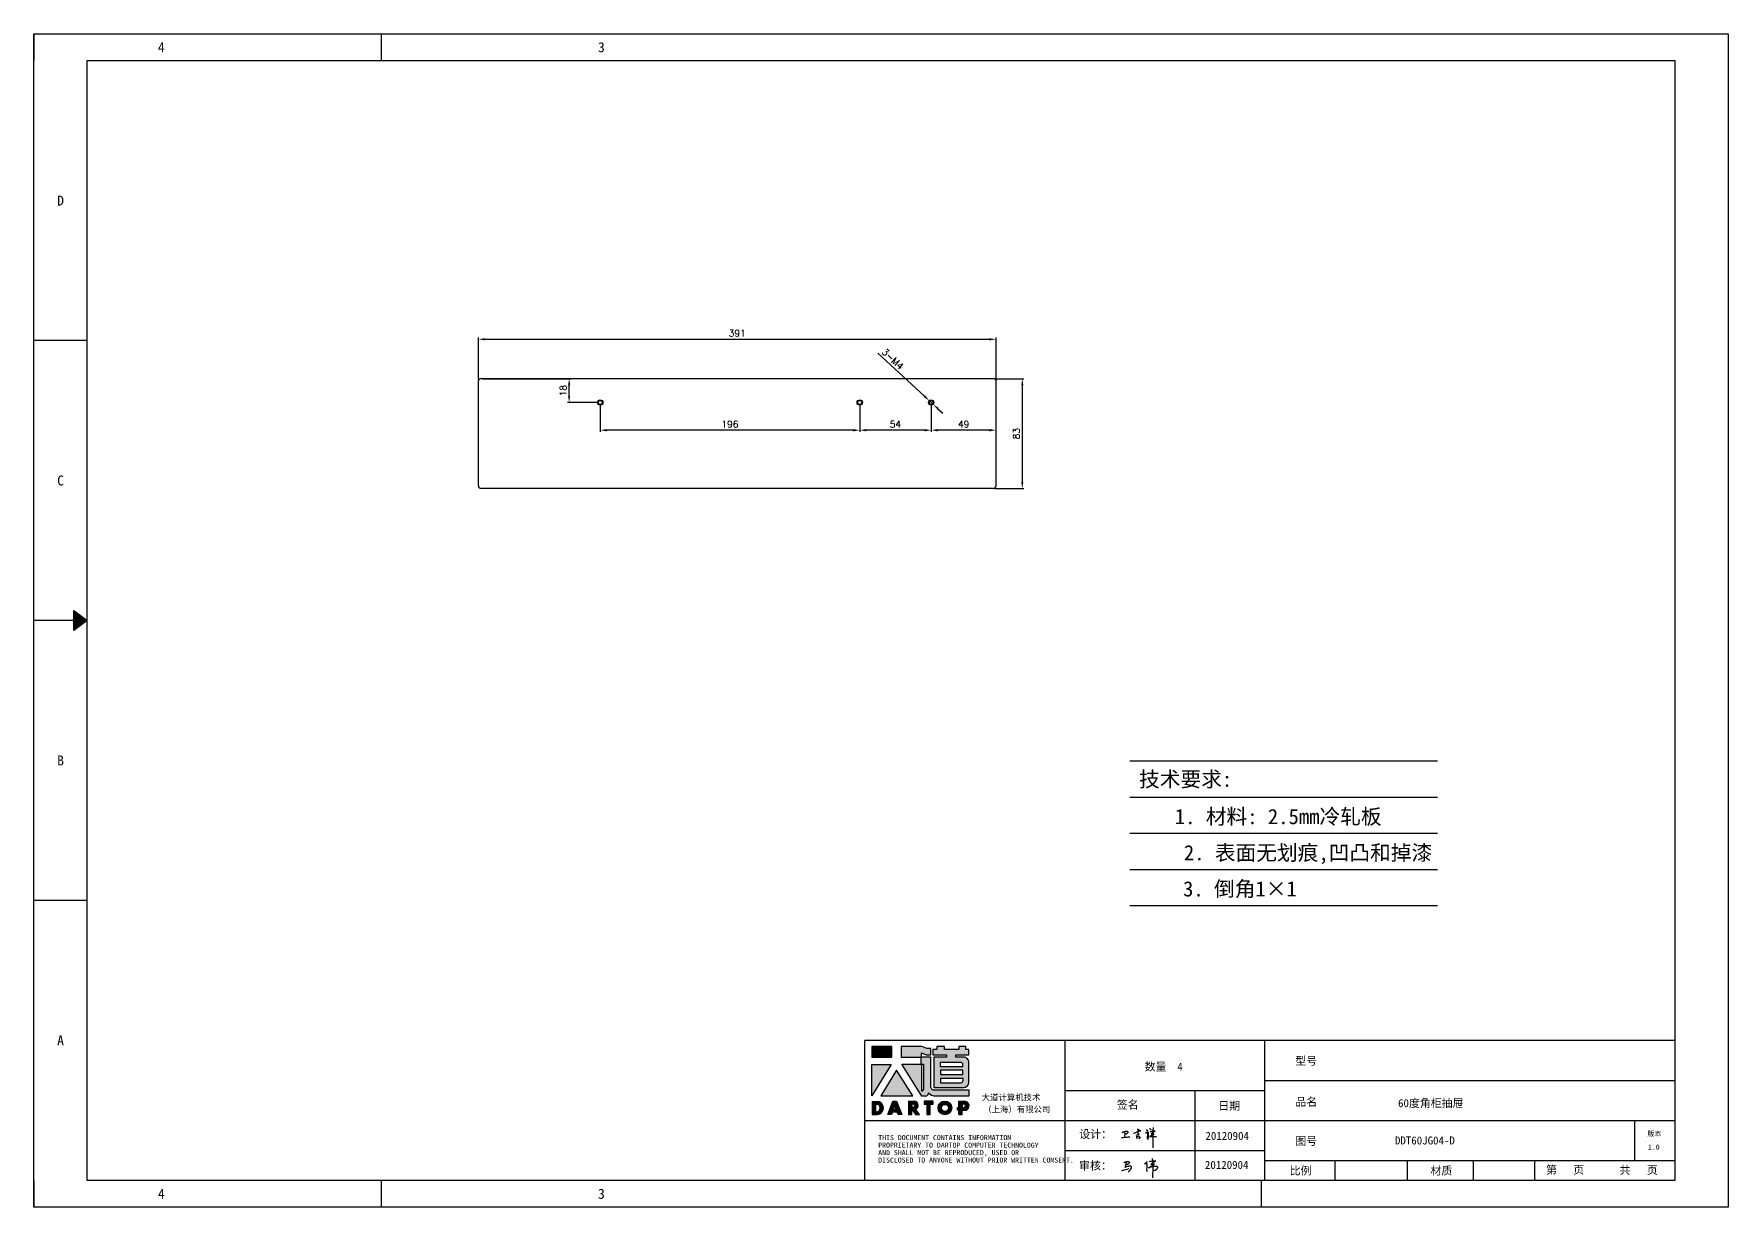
# Model space of a CAD drawing. Header units: millimetres. Extents: x -43476 to -13830, y -16942 to 55335.
# Drawn here: x -22029 to -20749, y 33337 to 34223 of the extents above; entities that cross this region are included whole.
import ezdxf
from ezdxf.enums import TextEntityAlignment as Align

# ---------------------------------------------------------------- set-up
doc = ezdxf.new("R2010")
doc.units = ezdxf.units.MM
doc.linetypes.add('DOT', pattern=[0.25, 0, -0.25])
doc.layers.add('4', color=7, linetype='Continuous')
doc.layers.add('print', color=30, linetype='Continuous')
doc.layers.add('dim', color=2, linetype='Continuous', lineweight=9)
doc.styles.add('Dartop', font='')
doc.styles.add('HZ', font='')
doc.styles.add('hzHT', font='simhei.ttf')
doc.styles.get("Standard").update_dxf_attribs({"font": 'txt', "bigfont": 'gbcbig.shx'})
doc.styles.get('Dartop').set_extended_font_data('FangSong_GB2312')
doc.styles.get('HZ').set_extended_font_data('SimSun')
doc.dimstyles.new('small', dxfattribs={"dimtxt": 5, "dimasz": 5, "dimexe": 1.25, "dimexo": 1, "dimgap": 2, "dimtad": 1, "dimtxsty": 'Standard', "dimcen": 2.5, "dimadec": 0, "dimazin": 0, "dimtfac": 1, "dimtmove": 0, "dimatfit": 3, "dimfxl": 0, "dimarcsym": 0})

# ---------------------------------------------------------------- blocks, each defined once
blk = doc.blocks.new('*U3')
at = {"color": 254, "linetype": 'Continuous', "extrusion": (0, 0, -1)}
for points in [[(-0.833, 11), (-0.75, 10.812), (-0.75, 11.188)], [(-0.833, 11), (-0.75, 11.188), (-1, 11)], [(-0.833, 11), (-1, 11), (-0.75, 10.812)]]:
    blk.add_solid(points, dxfattribs=at)
blk = doc.blocks.new('dadao')
for p, q in [((48, 19.2), (44.9, 10.4)), ((44.9, 10.4), (51.2, 10.4)), ((51.2, 10.4), (48, 19.2))]:
    blk.add_line(p, q)
for points in [[(41.8, 121.6), (41.8, 143.7), (-0.4, 143.7), (-0.4, 121.6), (41.8, 121.6)], [(104.8, 122), (104.8, 130.3), (114.1, 126.3), (124.2, 126.3), (124.2, 139.6), (115.9, 139.6), (105.1, 143.9), (61.5, 143.9)], [(61.7, 144), (61.7, 121.3), (103.9, 121.3)], [(113.4, 38.7), (105.1, 38.7), (63, 106.5), (103.9, 106.5), (103.9, 120.9), (103.9, 121.3)], [(109.7, 53.6), (109.7, 106.2), (104.3, 106.2), (104.3, 50.4), (106.6, 50.4)], [(144.6, 94.4), (144.6, 84.8), (192, 84.8), (192, 94.1), (144.9, 94.1)], [(120.2, 45), (119.5, 45), (119.5, 44.6)], [(0, 28), (0, 0), (11.8, 0)], [(0.1, 28), (14, 28)], [(7.1, 21.8), (7.1, 6.1), (12, 6.1)], [(7.1, 21.8), (11.4, 21.8)], [(76.8, 28.2), (76.8, 0), (84.1, 0), (84.1, 11.1), (91.6, -0.1), (100.3, -0.1), (91.7, 11.1)], [(76.8, 28.2), (90.6, 28.2)], [(84, 22.7), (84, 15.3), (87.2, 15.3)], [(84, 22.7), (87.3, 22.7)], [(183.7, 0), (183.7, 9.6), (180.6, 9.6), (180.6, 14.9), (183.8, 14.9), (183.8, 28.1), (196.1, 28.1), (196.5, 28.1)], [(183.7, 0), (190.9, 0), (190.9, 9.6), (198.8, 9.6)], [(194.9, 22.3), (190.8, 22.3), (190.8, 15), (194.4, 15)]]:
    blk.add_lwpolyline(points)
blk.add_lwpolyline([(137.1, 144.2), (137.1, 137.9), (128.3, 137.9), (128.3, 126.5), (157.3, 126.5), (157.3, 121.5), (130.3, 121.5), (130.3, 57.5), (194.4, 57.5, 0.414214), (204.4, 67.5), (204.4, 111.3, 0.414214), (194.4, 121.3), (177.5, 121.3), (177.5, 126.3), (204.7, 126.3), (204.7, 137.7), (198.2, 137.7), (198.2, 143.9), (183.3, 143.9), (183.3, 138), (153, 138), (153, 144.2), (137.1, 144.2)], format="xyb", close=True)
for points in [[(104.8, 122), (123.4, 122), (123.4, 60, 0.414214), (131.4, 52), (204.8, 52), (204.8, 39.1), (131.7, 39.1)], [(144.3, 110.8), (144.3, 101.8), (192.3, 101.8), (192.3, 105.5, 0.414214), (187.3, 110.5), (144.3, 110.5)], [(144.6, 77), (144.6, 67.5), (187.6, 67.5, 0.414214), (192.6, 72.5), (192.6, 76.4), (144.6, 76.4)]]:
    blk.add_lwpolyline(points, format="xyb")
for points in [[(-0.3, 106.2), (40.4, 106.2), (-0.3, 39.7), (-0.3, 106.2)], [(51.7, 94.1), (18.4, 39.3), (86.2, 39.3)], [(43.8, 28.2), (51.8, 28.2), (62.6, -0.1), (55, -0.1), (53.2, 5), (42.9, 5), (41.1, 0), (33.6, 0)], [(110, 28.1), (110, 21.9), (116, 21.9), (116, -0.1), (123.2, -0.1), (123.2, 22), (129.2, 22), (129.2, 28.1), (110, 28.1)]]:
    blk.add_lwpolyline(points, close=True)
for radius in [14.5, 7.44]:
    blk.add_circle((154.2, 14.2), radius)
for centre, radius, start, end in [((99.2, 60.7), 12.6, 305.6399, 325.969), ((111.6, 46.7), 8.19, 282.9811, 347.6627), ((136, 61.7), 22.9, 226.7358, 259.3209), ((8.5, 13.9), 8.49, 294.2143, 69.7177), ((9.6, 14.2), 14.4, 278.6604, 72.3203), ((86.4, 19), 3.8, 282.527, 76.7196), ((88.6, 19.4), 8.95, 290.6073, 77.2124), ((193.7, 18.7), 3.8, 280.9891, 72.5513), ((195.7, 18.6), 9.51, 288.8959, 85.2442)]:
    blk.add_arc(centre, radius, start, end)
blk = doc.blocks.new('h')
for p, q in [((20768.1, -2360.9), (20773, -2359.1)), ((20769.5, -2366.9), (20769.8, -2370.6)), ((20769.8, -2370.6), (20770.9, -2378)), ((20770.9, -2378), (20771.5, -2370.6)), ((20772.4, -2369.3), (20774.9, -2367.8)), ((20773, -2359.1), (20784.1, -2355.2)), ((20773.3, -2331.8), (20775.3, -2338.7)), ((20789.1, -2340.9), (20773.5, -2331.9)), ((20775.3, -2338.7), (20775.6, -2351.2)), ((20775.6, -2351.2), (20775.5, -2357.3)), ((20782.2, -2369.2), (20780, -2377.1)), ((20780, -2377.1), (20788.3, -2371.3)), ((20780.1, -2366.4), (20780.8, -2366.4)), ((20781.9, -2367.4), (20782.2, -2369.2)), ((20845.7, -2343.5), (20848.4, -2353)), ((20848.9, -2370.3), (20847.9, -2424)), ((20848.4, -2353), (20848.9, -2370.3))]:
    blk.add_line(p, q)
for points in [[(20696.6, -2372.4, 0.002073), (20710.6, -2371.9, 0.016137), (20719.6, -2371.3, 0.008314), (20736.9, -2369.3)], [(20699.1, -2348.2, -0.029745), (20704.6, -2345.4, -0.046842), (20708.4, -2344.2, -0.00919), (20714.3, -2343, -0.018517), (20717.2, -2342.5, -0.037841), (20720.3, -2342.4, -0.039541), (20723.2, -2342.8, -0.149785), (20726, -2344.3, -0.204935), (20726.9, -2346.6, -0.074872), (20726.5, -2348.3, -0.061615), (20725.6, -2350.3, -0.034204), (20723.8, -2352.6, -0.045776), (20722.3, -2354.1, -0.054985), (20720.4, -2355.3, -0.036348), (20717.3, -2356.5, -0.067752), (20715.7, -2356.8, -0.043553), (20713.2, -2356.7)], [(20755, -2351.9, -0.024077), (20759.9, -2350.1, -0.013147), (20768.7, -2346.5, -0.00522), (20775.4, -2344.1, -0.018517), (20777.3, -2343.4, -0.008274), (20786.3, -2341, -0.039541), (20788.3, -2340.8, -0.079216), (20789.4, -2341, -0.204935)], [(20813.5, -2350.1, 0.007348), (20815.9, -2348.7, 0.008421), (20818, -2347.3, 0.009459), (20819.7, -2346.2, -0.016325), (20820.7, -2345.5, -0.173771), (20821.8, -2345.3, -0.085159), (20823.9, -2346, -0.125883), (20826, -2347.9, -0.160659), (20826.6, -2350.1, -0.010447), (20826.5, -2352.3, -0.008247), (20826.2, -2355.1, -0.002698), (20825.3, -2374, 0.001562), (20823.9, -2383.7, 0.016137)], [(20816.8, -2335, -0.053561), (20819.6, -2336.1, -0.075272), (20821.3, -2337.3, -0.005295), (20822.5, -2338.5, -0.009337), (20823.1, -2339.1, -0.026146), (20823.7, -2339.8, -0.016644), (20824.5, -2340.9)], [(20832.1, -2329.2, -0.053561), (20834.9, -2330.3, -0.075272), (20836.7, -2331.5, -0.005295), (20837.8, -2332.6, -0.009337), (20838.5, -2333.3, -0.026146), (20839, -2334, -0.016644), (20839.8, -2335.1)], [(20836, -2343.7, -0.02797), (20842.1, -2342.6, -0.048868), (20845.6, -2342.2, -0.00919), (20851.1, -2341.4, -0.018517), (20853.9, -2341.1, -0.037841), (20856.7, -2341.2, -0.039541), (20859.4, -2341.6, -0.018282), (20840.6, -2354.7, -0.000937)], [(20847.6, -2340.2, 0.021784), (20849.6, -2335.9, 0.028296), (20850.8, -2332.4, 0.008136), (20851.9, -2328.2, 0.028913), (20852.2, -2327, 0.08193), (20852.1, -2325.9, 0.075058), (20851.7, -2324.7, 0.275043)]]:
    blk.add_lwpolyline(points, format="xyb")
for points in [[(20711.3, -2343.5), (20711.3, -2343.5), (20711.5, -2355.8), (20710.7, -2368), (20710.6, -2371.9)], [(20821.5, -2350.6), (20822.4, -2359.2), (20822.2, -2364.9), (20821.7, -2369), (20821.3, -2376.3), (20823.6, -2368.5), (20827.2, -2366.3), (20829.5, -2366.3)], [(20840.6, -2354.7), (20850, -2354.7), (20855, -2354.3), (20845.9, -2361.1), (20840.5, -2364), (20833, -2367.5), (20863.2, -2367.4), (20865.9, -2367.3)]]:
    blk.add_lwpolyline(points)
for centre, radius, start, end in [((20773.7, -2371.2), 2.3, 121.9907, 163.60158), ((20787.5, -2406), 40.3, 100.61827, 108.24823), ((20780.8, -2367.6), 1.15, 9.4675, 90)]:
    blk.add_arc(centre, radius, start, end)
blk = doc.blocks.new('*D130')
at = {"layer": 'Defpoints', "color": 0, "transparency": 16777216}
for p in [(-21301.8, 33992.2), (-21692.8, 33960.4), (-21301.8, 33960.4)]:
    blk.add_point(p, dxfattribs=at)
at = {"layer": 'dim', "color": 0, "lineweight": -2, "transparency": 16777216}
for p, q in [((-21692.8, 33961.4), (-21692.8, 33993.4)), ((-21687.8, 33992.2), (-21306.8, 33992.2)), ((-21301.8, 33961.4), (-21301.8, 33993.4))]:
    blk.add_line(p, q, dxfattribs=at)
at = {"layer": 'dim', "color": 0, "transparency": 16777216}
for points in [[(-21687.8, 33993), (-21687.8, 33991.3), (-21692.8, 33992.2)], [(-21306.8, 33993), (-21306.8, 33991.3), (-21301.8, 33992.2)]]:
    blk.add_solid(points, dxfattribs=at)
at = {"layer": 'dim', "color": 0, "transparency": 16777216, "insert": (-21497.3, 33996.7), "char_height": 5, "attachment_point": 5}
blk.add_mtext('391', dxfattribs=at)
blk = doc.blocks.new('*D131')
at = {"layer": 'Defpoints', "color": 0, "transparency": 16777216}
for p in [(-21303.8, 33962.4), (-21303.8, 33879.4), (-21282, 33879.4)]:
    blk.add_point(p, dxfattribs=at)
at = {"layer": 'dim', "color": 0, "lineweight": -2, "transparency": 16777216}
for p, q in [((-21302.8, 33962.4), (-21280.8, 33962.4)), ((-21282, 33957.4), (-21282, 33884.4)), ((-21302.8, 33879.4), (-21280.8, 33879.4))]:
    blk.add_line(p, q, dxfattribs=at)
at = {"layer": 'dim', "color": 0, "transparency": 16777216}
for points in [[(-21282.8, 33957.4), (-21281.2, 33957.4), (-21282, 33962.4)], [(-21282.8, 33884.4), (-21281.2, 33884.4), (-21282, 33879.4)]]:
    blk.add_solid(points, dxfattribs=at)
at = {"layer": 'dim', "color": 0, "transparency": 16777216, "insert": (-21286.5, 33920.9), "char_height": 5, "attachment_point": 5, "rotation": 90}
blk.add_mtext('83', dxfattribs=at)
blk = doc.blocks.new('*D132')
at = {"layer": 'Defpoints', "color": 0, "transparency": 16777216}
for p in [(-21690.8, 33962.4), (-21624.3, 33962.4), (-21600.8, 33944.4)]:
    blk.add_point(p, dxfattribs=at)
at = {"layer": 'dim', "color": 0, "lineweight": -2, "transparency": 16777216}
for p, q in [((-21689.8, 33962.4), (-21623, 33962.4)), ((-21624.3, 33949.4), (-21624.3, 33957.4)), ((-21601.8, 33944.4), (-21625.5, 33944.4))]:
    blk.add_line(p, q, dxfattribs=at)
at = {"layer": 'dim', "color": 0, "transparency": 16777216}
for points in [[(-21625.1, 33957.4), (-21623.5, 33957.4), (-21624.3, 33962.4)], [(-21625.1, 33949.4), (-21623.5, 33949.4), (-21624.3, 33944.4)]]:
    blk.add_solid(points, dxfattribs=at)
at = {"layer": 'dim', "color": 0, "transparency": 16777216, "insert": (-21628.8, 33953.4), "char_height": 5, "attachment_point": 5, "rotation": 90}
blk.add_mtext('18', dxfattribs=at)
blk = doc.blocks.new('*D133')
at = {"layer": 'Defpoints', "color": 0, "transparency": 16777216}
for p in [(-21350.8, 33944.4), (-21350.8, 33923.5), (-21301.8, 33920.9)]:
    blk.add_point(p, dxfattribs=at)
at = {"layer": 'dim', "color": 0, "lineweight": -2, "transparency": 16777216}
for p, q in [((-21350.8, 33943.4), (-21350.8, 33922.2)), ((-21306.8, 33923.5), (-21345.8, 33923.5)), ((-21301.8, 33921.9), (-21301.8, 33924.7))]:
    blk.add_line(p, q, dxfattribs=at)
at = {"layer": 'dim', "color": 0, "transparency": 16777216}
for points in [[(-21345.8, 33924.3), (-21345.8, 33922.6), (-21350.8, 33923.5)], [(-21306.8, 33924.3), (-21306.8, 33922.6), (-21301.8, 33923.5)]]:
    blk.add_solid(points, dxfattribs=at)
at = {"layer": 'dim', "color": 0, "transparency": 16777216, "insert": (-21326.3, 33928), "char_height": 5, "attachment_point": 5}
blk.add_mtext('49', dxfattribs=at)
blk = doc.blocks.new('*D134')
at = {"layer": 'Defpoints', "color": 0, "transparency": 16777216}
for p in [(-21404.8, 33944.4), (-21350.8, 33944.4), (-21404.8, 33923.5)]:
    blk.add_point(p, dxfattribs=at)
at = {"layer": 'dim', "color": 0, "lineweight": -2, "transparency": 16777216}
for p, q in [((-21404.8, 33943.4), (-21404.8, 33922.2)), ((-21350.8, 33943.4), (-21350.8, 33922.2)), ((-21355.8, 33923.5), (-21399.8, 33923.5))]:
    blk.add_line(p, q, dxfattribs=at)
at = {"layer": 'dim', "color": 0, "transparency": 16777216}
for points in [[(-21399.8, 33924.3), (-21399.8, 33922.6), (-21404.8, 33923.5)], [(-21355.8, 33924.3), (-21355.8, 33922.6), (-21350.8, 33923.5)]]:
    blk.add_solid(points, dxfattribs=at)
at = {"layer": 'dim', "color": 0, "transparency": 16777216, "insert": (-21377.8, 33928), "char_height": 5, "attachment_point": 5}
blk.add_mtext('54', dxfattribs=at)
blk = doc.blocks.new('*D135')
at = {"layer": 'Defpoints', "color": 0, "transparency": 16777216}
for p in [(-21600.8, 33944.4), (-21404.8, 33944.4), (-21600.8, 33923.5)]:
    blk.add_point(p, dxfattribs=at)
at = {"layer": 'dim', "color": 0, "lineweight": -2, "transparency": 16777216}
for p, q in [((-21600.8, 33943.4), (-21600.8, 33922.2)), ((-21404.8, 33943.4), (-21404.8, 33922.2)), ((-21409.8, 33923.5), (-21595.8, 33923.5))]:
    blk.add_line(p, q, dxfattribs=at)
at = {"layer": 'dim', "color": 0, "transparency": 16777216}
for points in [[(-21595.8, 33924.3), (-21595.8, 33922.6), (-21600.8, 33923.5)], [(-21409.8, 33924.3), (-21409.8, 33922.6), (-21404.8, 33923.5)]]:
    blk.add_solid(points, dxfattribs=at)
at = {"layer": 'dim', "color": 0, "transparency": 16777216, "insert": (-21502.8, 33928), "char_height": 5, "attachment_point": 5}
blk.add_mtext('196', dxfattribs=at)
blk = doc.blocks.new('*D136')
at = {"layer": 'Defpoints', "color": 0, "transparency": 16777216}
for p in [(-21352.3, 33945.8), (-21349.3, 33943.1)]:
    blk.add_point(p, dxfattribs=at)
at = {"layer": 'dim', "color": 0, "lineweight": -2, "transparency": 16777216}
for p, q in [((-21391.1, 33981.6), (-21356, 33949.2)), ((-21349.3, 33943.1), (-21352.3, 33945.8)), ((-21345.7, 33939.7), (-21342, 33936.3))]:
    blk.add_line(p, q, dxfattribs=at)
at = {"layer": 'dim', "color": 0, "transparency": 16777216}
for points in [[(-21355.4, 33949.8), (-21356.5, 33948.6), (-21352.3, 33945.8)], [(-21345.1, 33940.3), (-21346.2, 33939.1), (-21349.3, 33943.1)]]:
    blk.add_solid(points, dxfattribs=at)
at = {"layer": 'dim', "color": 0, "transparency": 16777216, "insert": (-21379.8, 33977.3), "char_height": 5, "attachment_point": 5, "rotation": 317.3418}
blk.add_mtext('3-M4', dxfattribs=at)

msp = doc.modelspace()

# ---------------------------------------------------------------- hatches: boundary and pattern name
for points in [[(-21380.549, 33457.771), (-21395.616, 33457.771), (-21395.616, 33449.899), (-21380.549, 33449.899)], [(-21381.034, 33444.391), (-21395.576, 33444.391), (-21395.576, 33420.648)], [(-21377.003, 33440.082), (-21388.89, 33420.49), (-21364.684, 33420.49)], [(-21349.315, 33416.481), (-21356.194, 33416.481), (-21356.194, 33414.298), (-21354.047, 33414.298), (-21354.047, 33406.434), (-21351.478, 33406.434), (-21351.478, 33414.304), (-21349.315, 33414.304)]]:
    msp.add_hatch(color=0).paths.add_polyline_path(points)
h = msp.add_hatch(color=0)
h.paths.add_polyline_path([(-21358.032, 33452.987), (-21354.706, 33451.55), (-21351.111, 33451.55), (-21351.111, 33456.308), (-21354.077, 33456.308), (-21357.942, 33457.835), (-21373.429, 33457.835), (-21373.429, 33449.787), (-21358.36, 33449.787), (-21358.36, 33449.624), (-21358.36, 33444.481), (-21372.973, 33444.481), (-21357.943, 33420.293), (-21354.967, 33420.293, 0.27937482), (-21352.794, 33422.406), (-21352.794, 33422.517), (-21352.531, 33422.517, 0.14314537), (-21348.434, 33420.432), (-21322.317, 33420.432), (-21322.317, 33425.019), (-21348.545, 33425.019, -0.41421356), (-21351.402, 33427.876), (-21351.402, 33450.041), (-21358.032, 33450.041)])
h.paths.add_polyline_path([(-21358.208, 33444.378), (-21356.294, 33444.378), (-21356.294, 33425.605, -0.08893574), (-21357.403, 33424.463), (-21358.215, 33424.463)], flags=16)
h = msp.add_hatch(color=0)
h.paths.add_polyline_path([(-21322.362, 33455.642), (-21324.686, 33455.642), (-21324.686, 33457.853), (-21329.997, 33457.853), (-21329.997, 33455.753), (-21340.841, 33455.753), (-21340.841, 33457.963), (-21346.52, 33457.963), (-21346.52, 33455.712), (-21349.658, 33455.712), (-21349.658, 33451.637), (-21339.303, 33451.637), (-21339.303, 33449.834), (-21348.952, 33449.834), (-21348.952, 33427.015), (-21326.044, 33427.015, 0.41421356), (-21322.473, 33430.586), (-21322.473, 33446.213, 0.41421356), (-21326.044, 33449.784), (-21332.1, 33449.784), (-21332.1, 33451.553), (-21322.362, 33451.553)])
h.paths.add_polyline_path([(-21328.574, 33445.915, -0.41421356), (-21326.788, 33444.13), (-21326.788, 33442.82), (-21343.939, 33442.82), (-21343.939, 33445.915)], flags=16)
h.paths.add_polyline_path([(-21326.899, 33440.057), (-21326.899, 33436.741), (-21343.829, 33436.741), (-21343.829, 33440.057)], flags=16)
h.paths.add_polyline_path([(-21326.678, 33433.757), (-21326.678, 33432.337, -0.41421356), (-21328.463, 33430.551), (-21343.829, 33430.551), (-21343.829, 33433.757)], flags=16)
h = msp.add_hatch(color=0)
h.paths.add_polyline_path([(-21390.48, 33416.445), (-21395.469, 33416.445), (-21395.469, 33406.464), (-21391.267, 33406.464, 0.79301591)])
h.paths.add_polyline_path([(-21391.193, 33408.649), (-21392.938, 33408.649), (-21392.938, 33414.259), (-21391.386, 33414.259, -0.67136089)], flags=16)
h = msp.add_hatch(color=0)
h.paths.add_polyline_path([(-21376.965, 33416.527), (-21379.812, 33416.527), (-21383.474, 33406.453), (-21380.777, 33406.453), (-21380.142, 33408.238), (-21376.489, 33408.238), (-21375.84, 33406.431), (-21373.122, 33406.431)])
h.paths.add_polyline_path([(-21377.187, 33410.163), (-21379.45, 33410.163), (-21378.339, 33413.328)], flags=16)
h = msp.add_hatch(color=0)
h.paths.add_polyline_path([(-21363.126, 33416.52), (-21368.033, 33416.52), (-21368.033, 33406.447), (-21365.44, 33406.447), (-21365.44, 33410.44), (-21362.775, 33406.411), (-21359.642, 33406.411), (-21362.709, 33410.415, 0.74405494)])
h.paths.add_polyline_path([(-21365.464, 33411.931), (-21365.464, 33414.576), (-21364.305, 33414.576, -0.79680897), (-21364.322, 33411.931)], flags=16)
h = msp.add_hatch(color=0)
h.paths.add_polyline_path([(-21345.575, 33411.52, 1), (-21335.232, 33411.52, 1)])
h.paths.add_polyline_path([(-21337.747, 33411.52, -1), (-21343.06, 33411.52, -1)], flags=16)
h = msp.add_hatch(color=0)
h.paths.add_polyline_path([(-21325.311, 33416.496), (-21325.46, 33416.496), (-21329.834, 33416.496), (-21329.834, 33411.795), (-21330.994, 33411.795), (-21330.994, 33409.887), (-21329.852, 33409.887), (-21329.852, 33406.465), (-21327.299, 33406.465), (-21327.299, 33409.9), (-21324.493, 33409.9, 0.81230381)])
h.paths.add_polyline_path([(-21327.337, 33411.808), (-21327.337, 33414.438), (-21325.884, 33414.438, -0.77821343), (-21326.032, 33411.808)], flags=16)

# ---------------------------------------------------------------- linework, layer by layer
at = {"color": 0, "linetype": 'DOT'}
for p, q in [((-22028.597, 34222.886), (-20769.011, 34222.886)), ((-22028.597, 33356.693), (-22028.597, 34202.742)), ((-20769.011, 33336.549), (-22028.597, 33336.549))]:
    msp.add_line(p, q, dxfattribs=at)
at = {"color": 0}
for p, q in [((-22028.597, 34222.886), (-22028.597, 34202.742)), ((-21766.14, 34202.742), (-21766.14, 34222.886)), ((-21988.309, 33356.693), (-21988.309, 34202.742)), ((-21988.309, 34202.742), (-20789.155, 34202.742)), ((-20789.155, 34202.742), (-20789.155, 33356.693)), ((-21988.309, 33991.23), (-22028.597, 33991.23)), ((-21998.381, 33779.717), (-22028.597, 33779.717)), ((-21988.309, 33568.205), (-22028.597, 33568.205)), ((-20789.155, 33462.449), (-21401.03, 33462.449)), ((-21401.03, 33356.693), (-21401.03, 33462.449)), ((-21249.949, 33462.449), (-21249.949, 33356.693)), ((-21098.869, 33356.693), (-21098.869, 33462.449)), ((-21098.869, 33432.233), (-20789.155, 33432.233)), ((-21249.949, 33424.679), (-21098.869, 33424.679)), ((-21151.747, 33424.679), (-21151.747, 33356.693)), ((-21401.03, 33402.017), (-21249.949, 33402.017)), ((-21249.949, 33402.017), (-20789.155, 33402.017)), ((-20819.371, 33371.801), (-20819.371, 33402.017)), ((-21249.949, 33379.355), (-21098.869, 33379.355)), ((-21098.869, 33371.801), (-20789.155, 33371.801)), ((-21045.715, 33356.693), (-21045.715, 33371.801)), ((-20990.937, 33356.693), (-20990.937, 33371.801)), ((-20941.138, 33356.693), (-20941.138, 33371.801)), ((-20894.911, 33356.693), (-20894.911, 33371.801)), ((-22028.597, 33356.693), (-22028.597, 33336.549)), ((-20789.155, 33356.693), (-21988.309, 33356.693)), ((-20789.155, 33356.693), (-21988.309, 33356.693)), ((-21766.14, 33336.549), (-21766.14, 33356.693)), ((-21101.387, 33336.549), (-21101.387, 33356.693))]:
    msp.add_line(p, q, dxfattribs=at)
for p, q in [((-21692.808, 33881.43), (-21692.808, 33960.43)), ((-21690.808, 33962.43), (-21303.808, 33962.43)), ((-21301.808, 33881.43), (-21301.808, 33960.43)), ((-21303.808, 33879.43), (-21690.808, 33879.43)), ((-21185.067, 33367.026), (-21186.552, 33366.223)), ((-21183.999, 33367.597), (-21185.067, 33367.026)), ((-21185.006, 33368.798), (-21183.118, 33368.798)), ((-21182.112, 33368.89), (-21183.999, 33367.597)), ((-21183.931, 33373.278), (-21183.497, 33369.657)), ((-21183.427, 33366.984), (-21183.587, 33358.664)), ((-21183.497, 33369.657), (-21183.427, 33366.984)), ((-21183.118, 33368.798), (-21182.112, 33368.89))]:
    msp.add_line(p, q)
msp.add_lwpolyline([(-21988.309, 33779.717), (-21998.381, 33772.163), (-21998.381, 33787.271), (-21988.309, 33779.717)], close=True, dxfattribs=at)
for points in [[(-21205.418, 33370.104, -0.02974503), (-21204.554, 33370.537, -0.04684215), (-21203.97, 33370.725, -0.00919025), (-21203.057, 33370.91, -0.01851715), (-21202.6, 33370.976, -0.03784064), (-21202.128, 33370.991, -0.03954126), (-21201.679, 33370.935, -0.14978519), (-21201.241, 33370.696, -0.20493524), (-21201.107, 33370.349, -0.07487171), (-21201.158, 33370.075, -0.06161465), (-21201.307, 33369.772, -0.0342039), (-21201.577, 33369.416, -0.04577587), (-21201.819, 33369.184, -0.05498501), (-21202.111, 33369.001, -0.03634791), (-21202.596, 33368.808, -0.06775206), (-21202.839, 33368.766, -0.04355337), (-21203.22, 33368.786)], [(-21186.552, 33366.223, -0.02974503), (-21185.204, 33366.898, -0.04684215), (-21184.292, 33367.191, -0.00919025), (-21182.868, 33367.479, -0.01851715), (-21182.155, 33367.582, -0.03784064), (-21181.419, 33367.605, -0.03954126), (-21180.719, 33367.518, -0.14978519), (-21180.035, 33367.145, -0.20493524), (-21179.826, 33366.604, -0.07487171), (-21179.906, 33366.177, -0.06161465), (-21180.138, 33365.705, -0.0342039), (-21180.559, 33365.148, -0.04577587), (-21180.937, 33364.788, -0.05498501), (-21181.393, 33364.501, -0.03634791), (-21182.149, 33364.2, -0.06775206), (-21182.528, 33364.135, -0.04355337), (-21183.123, 33364.166)], [(-21185.933, 33371.025, -0.02797026), (-21184.712, 33371.251, -0.04886788), (-21184.005, 33371.326, -0.00919025), (-21182.892, 33371.491, -0.01851715), (-21182.336, 33371.542, -0.03784064), (-21181.766, 33371.53, -0.03954126), (-21181.228, 33371.434, -0.01828189), (-21185.006, 33368.798, -0.0009369)]]:
    msp.add_lwpolyline(points, format="xyb")
msp.add_lwpolyline([(-21203.514, 33370.822), (-21203.514, 33370.822), (-21203.803, 33369.052), (-21204.278, 33367.387), (-21204.589, 33366.366)])
for centre, radius in [((-21600.808, 33944.43), 2), ((-21600.808, 33944.43), 1.5), ((-21404.808, 33944.43), 2), ((-21404.808, 33944.43), 1.5), ((-21350.808, 33944.43), 2), ((-21350.808, 33944.43), 1.5)]:
    msp.add_circle(centre, radius)
for centre, radius, start, end in [((-21690.808, 33960.43), 2, 90, 180), ((-21303.808, 33960.43), 2, 0, 90), ((-21690.808, 33881.43), 2, 180, 270), ((-21303.808, 33881.43), 2, 270, 0), ((-21207.628, 33367.294), 3.193, 281.076982, 291.212632), ((-21277.828, 33652.245), 296.638, 283.91895, 284.971512), ((-21199.71, 33357.922), 9.752, 113.202449, 120.017497), ((-21201.999, 33363.261), 3.943, 102.47486, 113.202449), ((-21196.286, 33337.439), 30.39, 100.36867, 102.47486), ((-21202.634, 33365.799), 2.515, 283.816254, 294.030509), ((-21200.408, 33359.965), 7.49, 96.125337, 100.36867), ((-21202.097, 33364.555), 1.16, 294.836428, 309.901134), ((-21217.562, 33378.823), 22.192, 316.919563, 320.58866), ((-21200.807, 33363.684), 3.75, 87.457037, 96.125337), ((-21200.793, 33363.998), 3.435, 78.399567, 87.457037), ((-21204.987, 33368.042), 5.643, 324.094808, 331.378357), ((-21200.308, 33366.361), 1.022, 44.324655, 78.399567), ((-21200.608, 33365.828), 0.754, 319.573073, 337.48549), ((-21202.684, 33367.487), 3.388, 324.910666, 333.348429), ((-21201.036, 33366.872), 1.65, 326.76781, 340.871018), ((-21199.982, 33366.679), 0.567, 357.998393, 44.324655), ((-21200.536, 33366.699), 1.122, 340.871018, 357.998393), ((-21196.996, 33382.087), 14.915, 299.265464, 300.9495), ((-21163.205, 33257.063), 115.167, 102.46592, 103.2053), ((-21241.687, 33424.733), 76.257, 313.366132, 315.296084), ((-20947.204, 33328.265), 243.4, 171.410173, 171.768083), ((-21188.054, 33369.027), 0.488, 52.375745, 91.291159), ((-21616.95, 33382.861), 429.463, 357.565664, 358.057278), ((-21188.221, 33369.103), 0.559, 357.196828, 33.705179), ((-21200.799, 33369.926), 13.166, 352.912546, 354.802684), ((-21195.86, 33369.477), 8.207, 354.802684, 357.196828)]:
    msp.add_arc(centre, radius, start, end)
at = {"layer": 'Defpoints'}
for p, q in [((-21200.859, 33673.618), (-20968.34, 33673.618)), ((-21200.859, 33646.318), (-20968.34, 33646.318)), ((-21200.859, 33646.318), (-20968.34, 33646.318)), ((-21200.859, 33619.018), (-20968.34, 33619.018)), ((-21200.859, 33591.718), (-20968.34, 33591.718)), ((-21200.859, 33564.418), (-20968.34, 33564.418))]:
    msp.add_line(p, q, dxfattribs=at)
at = {"layer": 'print'}
msp.add_lwpolyline([(-22028.597, 34222.886), (-20748.867, 34222.886), (-20748.867, 33336.549), (-22028.597, 33336.549)], close=True, dxfattribs=at)

# ---------------------------------------------------------------- block references
at = {"color": 0, "linetype": 'Continuous', "xscale": 40.28805309813855, "yscale": 40.28805309843684, "zscale": 40.28805309843723}
msp.add_blockref('*U3', (-22028.597, 33336.549), dxfattribs=at)
at = {"color": 0}
for name, p, xscale, yscale, zscale in [('dadao', (-21395.469, 33406.464), 0.3570986524328962, 0.3570986524601059, 0.3570986524634209), ('h', (-24413.859, 33756.816), 0.1549482039698633, 0.1549482039698633, 0.1549482039698633)]:
    msp.add_blockref(name, p, dxfattribs=dict(at, xscale=xscale, yscale=yscale, zscale=zscale))

# ---------------------------------------------------------------- texts
for s, height, style, p in [('4', 7.554, 'Dartop', (-21932.328, 34212.814)), ('3', 7.554, 'Dartop', (-21599.952, 34212.814)), ('D', 7.554, 'Dartop', (-22008.453, 34096.986)), ('C', 7.554, 'Dartop', (-22008.453, 33885.474)), ('B', 7.554, 'Dartop', (-22008.453, 33673.961)), ('A', 7.554, 'Dartop', (-22008.453, 33462.449)), ('数量  4', 6.0432, 'hzHT', (-21175.222, 33442.64)), ('型号', 6.0432, 'hzHT', (-21067.516, 33447.077)), ('签名', 6.0432, 'hzHT', (-21202.368, 33413.84)), ('日期', 6.0432, 'hzHT', (-21125.687, 33413.096)), ('品名', 6.0432, 'hzHT', (-21067.516, 33416.054)), ('60度角柜抽屉', 6.0432, 'hzHT', (-20973.451, 33415.088)), ('20120904', 6.0432, 'hzHT', (-21127.238, 33390.377)), ('图号', 6.0432, 'hzHT', (-21067.516, 33386.515)), ('DDT60JG04-D', 6.04321, 'hzHT', (-20977.899, 33386.91)), ('版本', 3.777, 'hzHT', (-20804.554, 33391.99)), ('1.0', 3.777, 'Dartop', (-20805.008, 33381.896)), ('20120904', 6.0432, 'hzHT', (-21127.598, 33368.449)), ('比例', 6.0432, 'hzHT', (-21071.73, 33364.09)), ('材质', 6.0432, 'hzHT', (-20965.48, 33364.09)), ('第   页', 6.0432, 'hzHT', (-20871.996, 33364.716)), ('共   页', 6.0432, 'hzHT', (-20816.484, 33364.496)), ('4', 7.554, 'Dartop', (-21932.328, 33346.621)), ('3', 7.554, 'Dartop', (-21599.952, 33346.621))]:
    msp.add_text(s, height=height, dxfattribs=dict(at, style=style)).set_placement(p, align=Align.MIDDLE_CENTER)
at = {"style": 'HZ'}
for s, p in [('技术要求:', (-21158.632, 33659.84)), ('     1. 材料: 2.5mm冷轧板     ', (-21088.698, 33631.597)), ('2. 表面无划痕,凹凸和掉漆', (-21066.168, 33604.297)), ('3. 倒角1×1         ', (-21082.541, 33576.997))]:
    msp.add_text(s, height=11.466, dxfattribs=at).set_placement(p, align=Align.MIDDLE_CENTER)
at = {"color": 0, "style": 'hzHT'}
for s, height, p in [('THIS DOCUMENT CONTAINS INFORMATION', 3.777, (-21390.832, 33387.174)), ('设计：', 6.0432, (-21238.977, 33388.662)), ('AND SHALL NOT BE REPRODUCED, USED OR', 3.777, (-21390.832, 33375.843)), ('PROPRIETARY TO DARTOP COMPUTER TECHNOLOGY', 3.777, (-21390.832, 33381.508)), ('DISCLOSED TO ANYONE WITHOUT PRIOR WRITTEN CONSENT.', 3.777, (-21390.832, 33370.177)), ('审核：', 6.0432, (-21239.067, 33364.864))]:
    msp.add_text(s, height=height, dxfattribs=at).set_placement(p)
at = {"layer": '4', "color": 0, "style": 'hzHT'}
for s, p in [('大道计算机技术', (-21312.714, 33417.174)), ('（上海）有限公司', (-21311.573, 33408.14))]:
    msp.add_text(s, height=4.5324, dxfattribs=at).set_placement(p)

# ---------------------------------------------------------------- dimensions: what is measured, and where the dimension line sits
at = {"layer": 'dim'}
for base, p1, p2, picture, middle in [((-21301.808, 33992.177), (-21692.808, 33960.43), (-21301.808, 33960.43), '*D130', (-21497.308, 33996.677)), ((-21600.808, 33923.475), (-21404.808, 33944.43), (-21600.808, 33944.43), '*D135', (-21502.808, 33927.975)), ((-21404.808, 33923.475), (-21350.808, 33944.43), (-21404.808, 33944.43), '*D134', (-21377.808, 33927.975)), ((-21350.808, 33923.475), (-21301.808, 33920.93), (-21350.808, 33944.43), '*D133', (-21326.308, 33927.975))]:
    dim = msp.add_linear_dim(base=base, p1=p1, p2=p2, dimstyle='small', override={"dimpost": '\\X'}, dxfattribs=at)
    dim.commit()
    dim.dimension.update_dxf_attribs({"geometry": picture, "text_midpoint": middle})
dim = msp.add_diameter_dim_2p(p1=(-21349.337, 33943.075), p2=(-21352.278, 33945.785), text='3-M4', dimstyle='small', override={"dimpost": '\\X'}, dxfattribs=at)
dim.commit()
dim.dimension.update_dxf_attribs({"geometry": '*D136', "text_midpoint": (-21382.895, 33973.996), "dimtype": 163})
for base, p1, p2, picture, middle in [((-21624.3, 33962.43), (-21600.808, 33944.43), (-21690.808, 33962.43), '*D132', (-21628.8, 33953.43)), ((-21282.007, 33879.43), (-21303.808, 33962.43), (-21303.808, 33879.43), '*D131', (-21286.507, 33920.93))]:
    dim = msp.add_linear_dim(base=base, p1=p1, p2=p2, angle=90, dimstyle='small', override={"dimpost": '\\X'}, dxfattribs=at)
    dim.commit()
    dim.dimension.update_dxf_attribs({"geometry": picture, "text_midpoint": middle})

doc.saveas('drawing.dxf')
